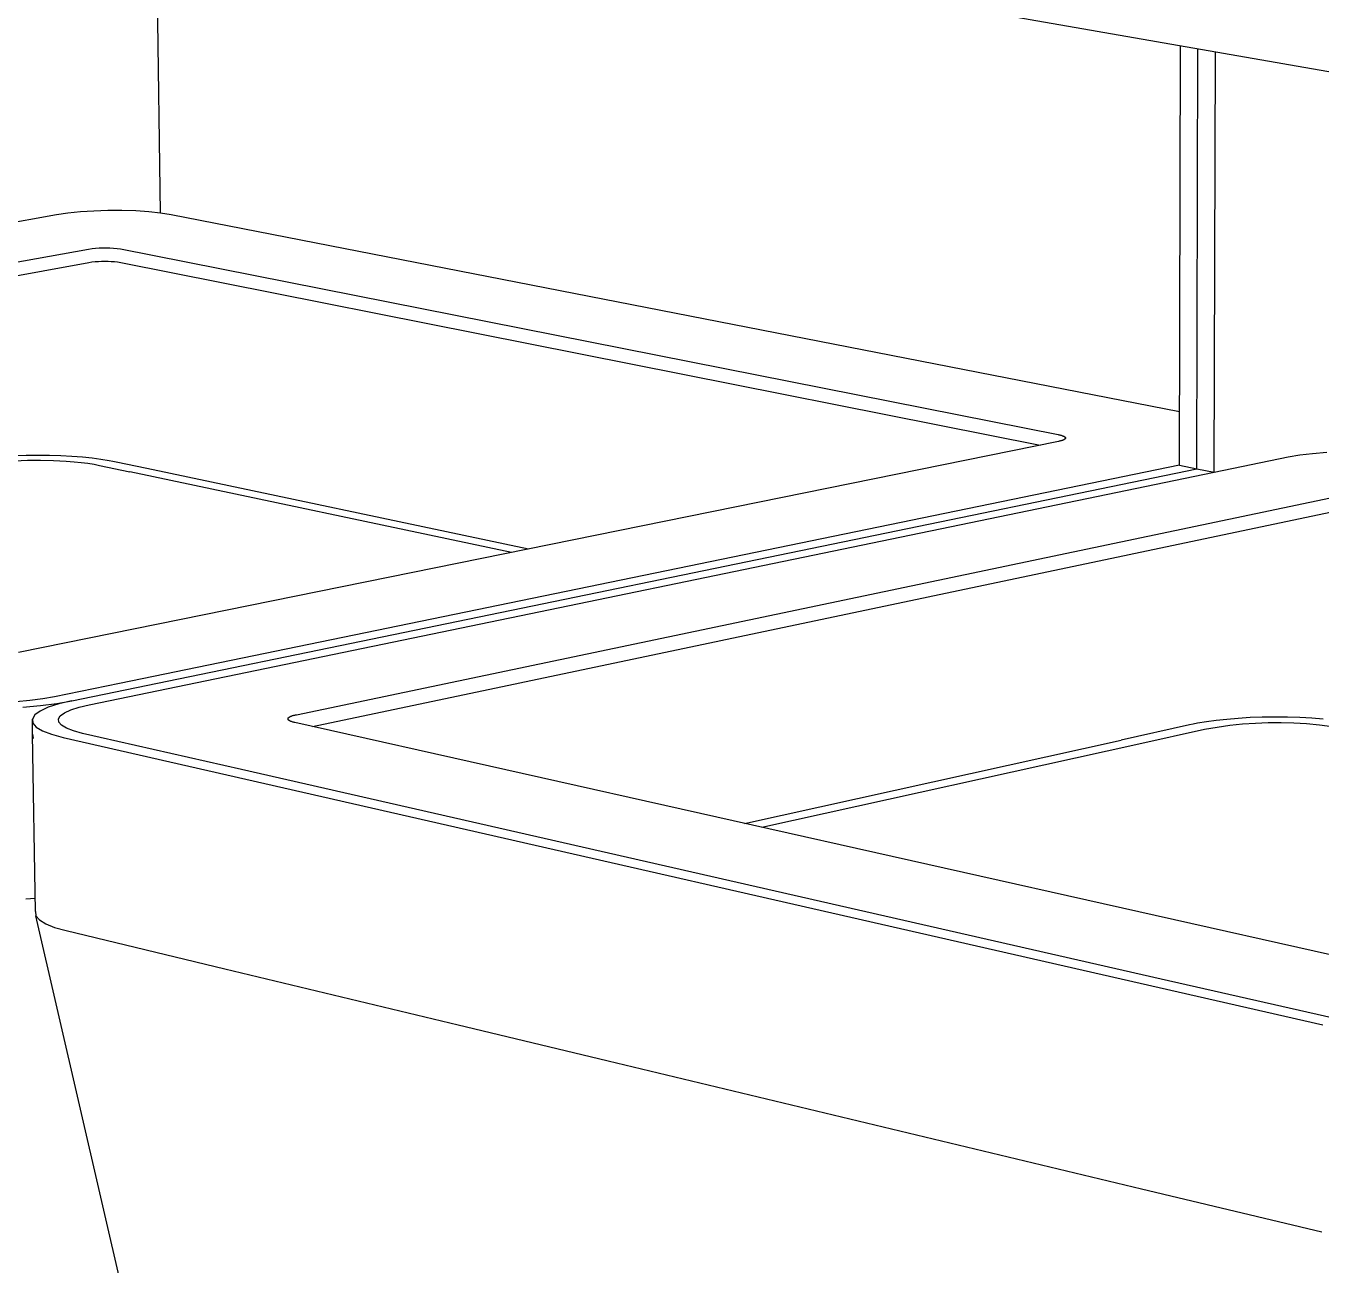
# Model space of a CAD drawing. Header units: millimetres. Extents: x 1287 to 5317, y -239 to 2577.
# Drawn here: x 2223.5 to 2470.3, y 647.4 to 883.4 of the extents above; entities that cross this region are included whole.
import ezdxf

# ---------------------------------------------------------------- set-up
doc = ezdxf.new("R2010")
doc.units = ezdxf.units.MM
doc.header["$MEASUREMENT"] = 0
doc.layers.add('Utwórz2D linie widoczne', color=7, linetype='Continuous', true_color=0x000000)

msp = doc.modelspace()

# ---------------------------------------------------------------- linework, layer by layer
at = {"layer": 'Utwórz2D linie widoczne'}
for p, q in [((2249.17, 847.83), (2248.21, 917.3)), ((2254.3, 912.7), (2497.63, 870.25)), ((2443.33, 799.74), (2443.5, 879.7)), ((2446.64, 799.09), (2446.83, 879.11)), ((2449.95, 798.43), (2450.17, 878.53)), ((2215.25, 844.97), (2229.33, 847.49)), ((2229.33, 847.49), (2231.48, 847.82)), ((2231.48, 847.82), (2233.88, 848.07)), ((2233.88, 848.07), (2236.45, 848.24)), ((2236.45, 848.24), (2239.11, 848.33)), ((2239.11, 848.33), (2241.8, 848.34)), ((2241.8, 848.34), (2244.42, 848.25)), ((2244.42, 848.25), (2246.9, 848.08)), ((2246.9, 848.08), (2249.17, 847.83)), ((2249.17, 847.83), (2251.15, 847.51)), ((2251.15, 847.51), (2443.35, 809.99)), ((2038.27, 805.18), (2235.43, 840.94)), ((2235.43, 840.94), (2236.1, 841.04)), ((2236.1, 841.04), (2236.78, 841.11)), ((2236.78, 841.11), (2237.46, 841.16)), ((2237.46, 841.16), (2238.15, 841.18)), ((2238.15, 841.18), (2238.83, 841.18)), ((2238.83, 841.18), (2239.51, 841.16)), ((2239.51, 841.16), (2240.19, 841.11)), ((2240.19, 841.11), (2240.87, 841.04)), ((2240.87, 841.04), (2241.55, 840.95)), ((2241.55, 840.95), (2420.23, 805.59)), ((2041.35, 803.04), (2235.46, 838.39)), ((2235.46, 838.39), (2236.07, 838.47)), ((2236.07, 838.47), (2236.68, 838.54)), ((2236.68, 838.54), (2237.3, 838.59)), ((2237.3, 838.59), (2237.91, 838.62)), ((2237.91, 838.62), (2238.53, 838.63)), ((2238.53, 838.63), (2239.14, 838.62)), ((2239.14, 838.62), (2239.76, 838.59)), ((2239.76, 838.59), (2240.37, 838.54)), ((2240.37, 838.54), (2240.98, 838.48)), ((2240.98, 838.48), (2241.59, 838.39)), ((2241.59, 838.39), (2416.78, 803.58)), ((2420.23, 805.59), (2420.37, 805.56)), ((2420.37, 805.56), (2420.51, 805.53)), ((2420.51, 805.53), (2420.64, 805.49)), ((2420.64, 805.49), (2420.77, 805.46)), ((2420.77, 805.46), (2420.89, 805.42)), ((2420.89, 805.42), (2421, 805.38)), ((2421, 805.38), (2421.06, 805.36)), ((2421.06, 805.36), (2421.11, 805.34)), ((2421.11, 805.34), (2421.16, 805.32)), ((2421.16, 805.32), (2421.21, 805.3)), ((2421.21, 805.3), (2421.25, 805.28)), ((2421.25, 805.28), (2421.29, 805.26)), ((2421.29, 805.26), (2421.33, 805.24)), ((2421.33, 805.24), (2421.35, 805.23)), ((2421.35, 805.23), (2421.37, 805.22)), ((2421.37, 805.22), (2421.39, 805.21)), ((2421.39, 804.66), (2421.37, 804.65)), ((2421.39, 805.21), (2421.4, 805.2)), ((2421.4, 804.67), (2421.39, 804.66)), ((2421.4, 805.2), (2421.42, 805.18)), ((2421.42, 804.68), (2421.4, 804.67)), ((2421.42, 805.18), (2421.44, 805.17)), ((2421.44, 804.69), (2421.42, 804.68)), ((2421.44, 805.17), (2421.45, 805.16)), ((2421.45, 804.71), (2421.44, 804.69)), ((2421.45, 805.16), (2421.46, 805.15)), ((2421.46, 804.72), (2421.45, 804.71)), ((2421.46, 805.15), (2421.48, 805.14)), ((2421.48, 804.73), (2421.46, 804.72)), ((2421.48, 805.14), (2421.49, 805.13)), ((2421.49, 804.74), (2421.48, 804.73)), ((2421.49, 805.13), (2421.5, 805.12)), ((2421.5, 804.75), (2421.49, 804.74)), ((2421.5, 805.12), (2421.51, 805.1)), ((2421.51, 804.76), (2421.5, 804.75)), ((2421.51, 805.1), (2421.52, 805.1)), ((2421.52, 804.77), (2421.51, 804.76)), ((2421.52, 805.1), (2421.52, 805.09)), ((2421.52, 805.09), (2421.53, 805.09)), ((2421.53, 804.78), (2421.52, 804.77)), ((2421.52, 804.77), (2421.52, 804.77)), ((2421.53, 805.09), (2421.53, 805.08)), ((2421.53, 805.08), (2421.54, 805.08)), ((2421.54, 804.79), (2421.53, 804.79)), ((2421.53, 804.79), (2421.53, 804.78)), ((2421.54, 805.08), (2421.54, 805.07)), ((2421.54, 805.07), (2421.55, 805.06)), ((2421.55, 804.8), (2421.54, 804.8)), ((2421.54, 804.8), (2421.54, 804.79)), ((2421.55, 805.06), (2421.55, 805.06)), ((2421.55, 805.06), (2421.56, 805.05)), ((2421.56, 804.82), (2421.55, 804.81)), ((2421.55, 804.81), (2421.55, 804.8)), ((2421.56, 805.05), (2421.56, 805.05)), ((2421.56, 805.05), (2421.56, 805.04)), ((2421.56, 805.04), (2421.57, 805.03)), ((2421.57, 804.83), (2421.56, 804.83)), ((2421.56, 804.83), (2421.56, 804.82)), ((2421.56, 804.82), (2421.56, 804.82)), ((2421.57, 805.03), (2421.57, 805.03)), ((2421.57, 805.03), (2421.57, 805.02)), ((2421.57, 805.02), (2421.57, 805.02)), ((2421.57, 805.02), (2421.58, 805.01)), ((2421.58, 804.85), (2421.57, 804.84)), ((2421.57, 804.84), (2421.57, 804.84)), ((2421.57, 804.84), (2421.57, 804.83)), ((2421.58, 805.01), (2421.58, 805)), ((2421.58, 805), (2421.58, 805)), ((2421.58, 805), (2421.58, 804.99)), ((2421.58, 804.99), (2421.59, 804.99)), ((2421.59, 804.88), (2421.58, 804.87)), ((2421.58, 804.87), (2421.58, 804.87)), ((2421.58, 804.87), (2421.58, 804.86)), ((2421.58, 804.86), (2421.58, 804.86)), ((2421.58, 804.86), (2421.58, 804.85)), ((2421.59, 804.99), (2421.59, 804.98)), ((2421.59, 804.98), (2421.59, 804.97)), ((2421.59, 804.97), (2421.59, 804.97)), ((2421.59, 804.97), (2421.59, 804.96)), ((2421.59, 804.96), (2421.59, 804.96)), ((2421.59, 804.96), (2421.59, 804.95)), ((2421.59, 804.95), (2421.59, 804.95)), ((2421.59, 804.95), (2421.59, 804.94)), ((2421.59, 804.94), (2421.59, 804.93)), ((2421.59, 804.93), (2421.59, 804.93)), ((2421.59, 804.93), (2421.59, 804.92)), ((2421.59, 804.92), (2421.59, 804.92)), ((2421.59, 804.92), (2421.59, 804.91)), ((2421.59, 804.91), (2421.59, 804.9)), ((2421.59, 804.9), (2421.59, 804.9)), ((2421.59, 804.9), (2421.59, 804.89)), ((2421.59, 804.89), (2421.59, 804.89)), ((2421.59, 804.89), (2421.59, 804.88)), ((2420.27, 804.29), (2222.08, 764.07)), ((2420.41, 804.32), (2420.27, 804.29)), ((2420.55, 804.35), (2420.41, 804.32)), ((2420.68, 804.38), (2420.55, 804.35)), ((2420.8, 804.42), (2420.68, 804.38)), ((2420.92, 804.45), (2420.8, 804.42)), ((2421.03, 804.49), (2420.92, 804.45)), ((2421.09, 804.51), (2421.03, 804.49)), ((2421.14, 804.53), (2421.09, 804.51)), ((2421.18, 804.55), (2421.14, 804.53)), ((2421.23, 804.57), (2421.18, 804.55)), ((2421.27, 804.6), (2421.23, 804.57)), ((2421.31, 804.62), (2421.27, 804.6)), ((2421.35, 804.64), (2421.31, 804.62)), ((2421.37, 804.65), (2421.35, 804.64)), ((2468.71, 802.01), (2471.4, 802.21)), ((2223.55, 801.58), (2221.34, 801.51)), ((2221.36, 800.6), (2223.81, 800.69)), ((2225.78, 801.61), (2223.55, 801.58)), ((2223.81, 800.69), (2226.27, 800.71)), ((2228, 801.59), (2225.78, 801.61)), ((2226.27, 800.71), (2228.73, 800.66)), ((2230.17, 801.52), (2228, 801.59)), ((2228.73, 800.66), (2231.18, 800.54)), ((2232.26, 801.41), (2230.17, 801.52)), ((2231.18, 800.54), (2232.67, 800.42)), ((2234.25, 801.26), (2232.26, 801.41)), ((2232.67, 800.42), (2234.05, 800.28)), ((2234.05, 800.28), (2235.32, 800.12)), ((2236.1, 801.08), (2234.25, 801.26)), ((2235.32, 800.12), (2236.48, 799.93)), ((2237.8, 800.86), (2236.1, 801.08)), ((2236.48, 799.93), (2237.5, 799.73)), ((2237.5, 799.73), (2243.32, 798.5)), ((2239.34, 800.62), (2237.8, 800.86)), ((2240.04, 800.49), (2239.34, 800.62)), ((2240.71, 800.35), (2240.04, 800.49)), ((2246.53, 799.13), (2240.71, 800.35)), ((2443.33, 799.74), (2241.32, 758.18)), ((2443.33, 799.74), (2446.64, 799.09)), ((2449.95, 798.43), (2464.06, 801.34)), ((2464.06, 801.34), (2466.24, 801.72)), ((2466.24, 801.72), (2468.71, 802.01)), ((2232.22, 754.88), (2446.64, 799.09)), ((2235.54, 754.13), (2449.95, 798.43)), ((2316.05, 783.14), (2243.32, 798.5)), ((2319.26, 783.79), (2246.53, 799.13)), ((2446.64, 799.09), (2449.95, 798.43)), ((2275.03, 752.23), (2473.29, 793.78)), ((2278.09, 749.97), (2473.28, 791.04)), ((2241.32, 758.18), (2228.92, 755.63)), ((2228.92, 755.63), (2226.71, 755.23)), ((2224.26, 754.92), (2221.63, 754.69)), ((2222.9, 753.68), (2226.27, 753.97)), ((2226.71, 755.23), (2224.26, 754.92)), ((2226.22, 752.92), (2225.2, 752.17)), ((2227.76, 753.64), (2226.22, 752.92)), ((2226.27, 753.97), (2229.4, 754.38)), ((2229.77, 754.29), (2227.76, 753.64)), ((2229.4, 754.38), (2232.22, 754.88)), ((2229.4, 754.17), (2229.4, 754.38)), ((2232.22, 754.88), (2229.77, 754.29)), ((2230.84, 752.6), (2232.04, 753.16)), ((2232.04, 753.16), (2233.62, 753.67)), ((2233.62, 753.67), (2235.54, 754.13)), ((2225.2, 752.17), (2224.73, 751.4)), ((2224.78, 748.5), (2224.73, 751.4)), ((2224.73, 751.4), (2224.82, 750.63)), ((2224.82, 750.63), (2225.48, 749.87)), ((2229.69, 751.41), (2230.05, 752.01)), ((2229.76, 750.8), (2229.69, 751.41)), ((2230.28, 750.21), (2229.76, 750.8)), ((2230.05, 752.01), (2230.84, 752.6)), ((2273.44, 751.44), (2273.45, 751.45)), ((2273.44, 751.43), (2273.44, 751.44)), ((2273.44, 751.44), (2273.44, 751.44)), ((2273.44, 751.42), (2273.44, 751.43)), ((2273.45, 751.41), (2273.44, 751.42)), ((2273.44, 751.42), (2273.44, 751.42)), ((2273.45, 751.5), (2273.46, 751.51)), ((2273.45, 751.49), (2273.45, 751.5)), ((2273.45, 751.48), (2273.45, 751.49)), ((2273.45, 751.47), (2273.45, 751.48)), ((2273.45, 751.48), (2273.45, 751.48)), ((2273.45, 751.46), (2273.45, 751.47)), ((2273.45, 751.45), (2273.45, 751.46)), ((2273.45, 751.46), (2273.45, 751.46)), ((2273.45, 751.4), (2273.45, 751.41)), ((2273.45, 751.39), (2273.45, 751.4)), ((2273.45, 751.38), (2273.45, 751.39)), ((2273.45, 751.39), (2273.45, 751.39)), ((2273.45, 751.37), (2273.45, 751.38)), ((2273.45, 751.36), (2273.45, 751.37)), ((2273.45, 751.37), (2273.45, 751.37)), ((2273.46, 751.35), (2273.45, 751.36)), ((2273.46, 751.52), (2273.46, 751.53)), ((2273.46, 751.53), (2273.47, 751.53)), ((2273.46, 751.51), (2273.46, 751.52)), ((2273.46, 751.51), (2273.46, 751.51)), ((2273.46, 751.34), (2273.46, 751.35)), ((2273.46, 751.35), (2273.46, 751.35)), ((2273.46, 751.33), (2273.46, 751.34)), ((2273.47, 751.33), (2273.46, 751.33)), ((2273.47, 751.54), (2273.47, 751.55)), ((2273.47, 751.55), (2273.48, 751.55)), ((2273.47, 751.53), (2273.47, 751.54)), ((2273.47, 751.32), (2273.47, 751.33)), ((2273.47, 751.31), (2273.47, 751.32)), ((2273.48, 751.31), (2273.47, 751.31)), ((2273.48, 751.56), (2273.49, 751.57)), ((2273.48, 751.55), (2273.48, 751.56)), ((2273.48, 751.3), (2273.48, 751.31)), ((2273.49, 751.29), (2273.48, 751.3)), ((2273.49, 751.58), (2273.5, 751.59)), ((2273.49, 751.57), (2273.49, 751.58)), ((2273.49, 751.57), (2273.49, 751.57)), ((2273.49, 751.28), (2273.49, 751.29)), ((2273.49, 751.29), (2273.49, 751.29)), ((2273.5, 751.27), (2273.49, 751.28)), ((2273.5, 751.59), (2273.5, 751.6)), ((2273.5, 751.6), (2273.51, 751.6)), ((2273.5, 751.26), (2273.5, 751.27)), ((2273.51, 751.26), (2273.5, 751.26)), ((2273.51, 751.61), (2273.52, 751.62)), ((2273.51, 751.6), (2273.51, 751.61)), ((2273.51, 751.25), (2273.51, 751.26)), ((2273.52, 751.24), (2273.51, 751.25)), ((2273.52, 751.62), (2273.54, 751.64)), ((2273.52, 751.62), (2273.52, 751.62)), ((2273.53, 751.24), (2273.52, 751.24)), ((2273.53, 751.23), (2273.53, 751.24)), ((2273.54, 751.22), (2273.53, 751.23)), ((2273.54, 751.64), (2273.55, 751.65)), ((2273.55, 751.21), (2273.54, 751.22)), ((2273.55, 751.65), (2273.56, 751.66)), ((2273.56, 751.2), (2273.55, 751.21)), ((2273.56, 751.66), (2273.58, 751.68)), ((2273.58, 751.18), (2273.56, 751.2)), ((2273.58, 751.68), (2273.59, 751.69)), ((2273.59, 751.17), (2273.58, 751.18)), ((2273.59, 751.69), (2273.61, 751.7)), ((2273.61, 751.16), (2273.59, 751.17)), ((2273.61, 751.7), (2273.62, 751.72)), ((2273.62, 751.15), (2273.61, 751.16)), ((2273.62, 751.72), (2273.64, 751.73)), ((2273.64, 751.13), (2273.62, 751.15)), ((2273.64, 751.73), (2273.66, 751.74)), ((2273.66, 751.12), (2273.64, 751.13)), ((2273.66, 751.74), (2273.68, 751.76)), ((2273.68, 751.11), (2273.66, 751.12)), ((2273.68, 751.76), (2273.7, 751.77)), ((2273.7, 751.09), (2273.68, 751.11)), ((2273.7, 751.77), (2273.72, 751.78)), ((2273.72, 751.08), (2273.7, 751.09)), ((2273.72, 751.78), (2273.74, 751.8)), ((2273.74, 751.07), (2273.72, 751.08)), ((2273.74, 751.8), (2273.78, 751.82)), ((2273.78, 751.05), (2273.74, 751.07)), ((2273.78, 751.82), (2273.83, 751.85)), ((2273.83, 751.02), (2273.78, 751.05)), ((2273.83, 751.85), (2273.88, 751.87)), ((2273.87, 751), (2273.83, 751.02)), ((2273.93, 750.97), (2273.87, 751)), ((2273.88, 751.87), (2273.93, 751.9)), ((2273.93, 751.9), (2273.98, 751.92)), ((2273.98, 750.95), (2273.93, 750.97)), ((2273.98, 751.92), (2274.04, 751.95)), ((2274.03, 750.93), (2273.98, 750.95)), ((2274.09, 750.91), (2274.03, 750.93)), ((2274.04, 751.95), (2274.1, 751.97)), ((2274.21, 750.86), (2274.09, 750.91)), ((2274.1, 751.97), (2274.16, 751.99)), ((2274.16, 751.99), (2274.29, 752.04)), ((2274.34, 750.82), (2274.21, 750.86)), ((2274.29, 752.04), (2274.43, 752.08)), ((2274.48, 750.78), (2274.34, 750.82)), ((2274.43, 752.08), (2274.57, 752.12)), ((2274.62, 750.75), (2274.48, 750.78)), ((2274.57, 752.12), (2274.72, 752.16)), ((2274.77, 750.71), (2274.62, 750.75)), ((2274.72, 752.16), (2274.87, 752.2)), ((2483.13, 704.01), (2274.77, 750.71)), ((2274.87, 752.2), (2275.03, 752.23)), ((2445.97, 750.43), (2445.24, 750.28)), ((2446.76, 750.59), (2445.97, 750.43)), ((2448.46, 750.87), (2446.76, 750.59)), ((2450.32, 751.12), (2448.46, 750.87)), ((2452.35, 751.34), (2450.32, 751.12)), ((2454.51, 751.52), (2452.35, 751.34)), ((2452.94, 750.21), (2455.37, 750.46)), ((2456.78, 751.66), (2454.51, 751.52)), ((2455.37, 750.46), (2457.8, 750.63)), ((2459.12, 751.74), (2456.78, 751.66)), ((2457.8, 750.63), (2460.24, 750.72)), ((2461.51, 751.77), (2459.12, 751.74)), ((2460.24, 750.72), (2462.69, 750.73)), ((2463.9, 751.74), (2461.51, 751.77)), ((2462.69, 750.73), (2465.13, 750.66)), ((2466.26, 751.67), (2463.9, 751.74)), ((2465.13, 750.66), (2467.56, 750.52)), ((2468.55, 751.54), (2466.26, 751.67)), ((2467.56, 750.52), (2470, 750.29)), ((2470.74, 751.37), (2468.55, 751.54)), ((2225.32, 714.74), (2224.78, 748.5)), ((2224.78, 748.5), (2224.87, 747.72)), ((2225.48, 749.87), (2226.67, 749.16)), ((2226.67, 749.16), (2228.39, 748.49)), ((2228.39, 748.49), (2230.58, 747.9)), ((2231.22, 749.65), (2230.28, 750.21)), ((2230.58, 747.9), (2470.62, 693.12)), ((2232.56, 749.13), (2231.22, 749.65)), ((2234.27, 748.67), (2232.56, 749.13)), ((2264.61, 741.76), (2234.27, 748.67)), ((2445.24, 750.28), (2432.25, 747.4)), ((2435.58, 746.69), (2448.11, 749.47)), ((2448.11, 749.47), (2450.52, 749.88)), ((2450.52, 749.88), (2452.94, 750.21)), ((2470, 750.29), (2472.42, 749.98)), ((2360.41, 731.52), (2432.25, 747.4)), ((2363.74, 730.77), (2435.58, 746.69)), ((2439.87, 701.86), (2264.61, 741.76)), ((2223.49, 717.13), (2225.28, 717.29)), ((2225.32, 714.74), (2225.41, 713.93)), ((2225.41, 713.93), (2226.06, 713.14)), ((2326.83, 275.12), (2225.41, 713.93)), ((2226.06, 713.14), (2227.26, 712.39)), ((2227.26, 712.39), (2228.97, 711.7)), ((2228.97, 711.7), (2231.15, 711.08)), ((2231.15, 711.08), (2261.4, 703.82)), ((2261.4, 703.82), (2436.1, 661.91)), ((2474.32, 694.02), (2439.87, 701.86)), ((2436.1, 661.91), (2470.44, 653.68))]:
    msp.add_line(p, q, dxfattribs=at)

doc.saveas('drawing.dxf')
